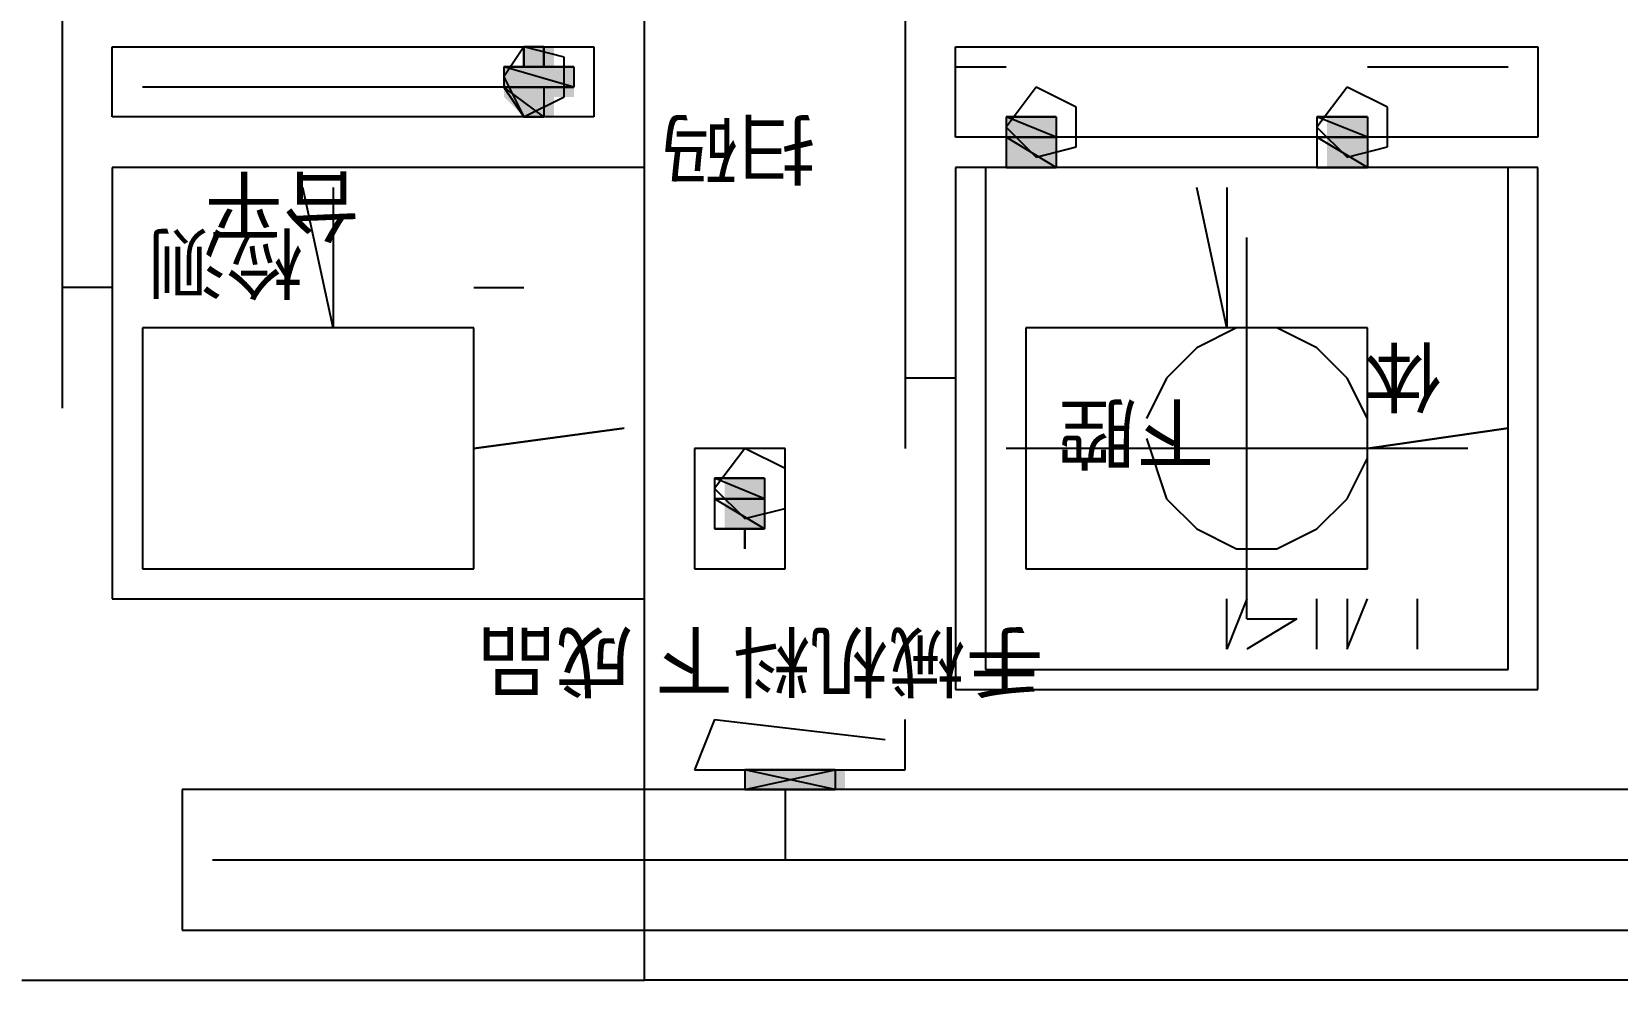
# Model space of a CAD drawing. Header units: millimetres. Extents: x 5 to 415, y 48 to 251.
# Drawn here: x 167.022 to 169.808, y 174.89 to 176.556 of the extents above; entities that cross this region are included whole.
import ezdxf

# ---------------------------------------------------------------- set-up
doc = ezdxf.new("R2010")
doc.units = ezdxf.units.MM
for name, color, linetype in [('H', 7, 'Continuous'), ('P', 7, 'Continuous'), ('T', 7, 'Continuous')]:
    doc.layers.add(name, color=color, linetype=linetype)

msp = doc.modelspace()

# ---------------------------------------------------------------- hatches: boundary and pattern name
at = {"layer": 'H', "linetype": 'Continuous'}
for points in [[(167.887, 176.495), (167.887, 176.53), (167.94, 176.53), (167.94, 176.495), (167.887, 176.495)], [(167.852, 176.442), (167.852, 176.495), (167.975, 176.495), (167.975, 176.442), (167.852, 176.442)], [(167.887, 176.407), (167.852, 176.442), (167.94, 176.442), (167.94, 176.407), (167.887, 176.407)], [(168.734, 176.371), (168.734, 176.407), (168.822, 176.407), (168.822, 176.371), (168.734, 176.371)], [(169.298, 176.371), (169.298, 176.407), (169.369, 176.407), (169.369, 176.371), (169.298, 176.371)], [(168.734, 176.318), (168.734, 176.371), (168.822, 176.371), (168.822, 176.318), (168.734, 176.318)], [(169.298, 176.318), (169.298, 176.371), (169.369, 176.371), (169.369, 176.318), (169.298, 176.318)], [(168.24, 175.719), (168.24, 175.772), (168.31, 175.772), (168.31, 175.719), (168.24, 175.719)], [(168.24, 175.683), (168.24, 175.719), (168.31, 175.719), (168.31, 175.683), (168.24, 175.683)], [(168.275, 175.225), (168.275, 175.26), (168.451, 175.26), (168.451, 175.225), (168.275, 175.225)]]:
    msp.add_hatch(color=256, dxfattribs=at).paths.add_polyline_path(points)

# ---------------------------------------------------------------- linework, layer by layer
at = {"layer": 'P'}
for points in [[(167.076, 178.1), (167.076, 175.895)], [(168.099, 174.89), (168.099, 178.012)], [(168.557, 177.641), (168.557, 175.824)], [(167.164, 176.407), (167.164, 176.53)], [(167.164, 176.53), (168.01, 176.53)], [(167.887, 176.53), (167.852, 176.477)], [(167.958, 176.512), (167.887, 176.53)], [(167.887, 176.495), (167.887, 176.53)], [(167.887, 176.53), (167.887, 176.495)], [(167.887, 176.53), (167.887, 176.53)], [(167.887, 176.53), (167.887, 176.53)], [(167.922, 176.53), (167.887, 176.53)], [(167.887, 176.53), (167.922, 176.53)], [(167.887, 176.53), (167.922, 176.53)], [(167.922, 176.53), (167.887, 176.53)], [(167.887, 176.53), (167.887, 176.53)], [(167.887, 176.53), (167.887, 176.53)], [(167.922, 176.53), (167.887, 176.53)], [(167.887, 176.53), (167.922, 176.53)], [(167.887, 176.53), (167.922, 176.53)], [(167.922, 176.53), (167.887, 176.53)], [(167.887, 176.53), (167.887, 176.53)], [(167.887, 176.53), (167.887, 176.53)], [(167.922, 176.495), (167.922, 176.53)], [(167.922, 176.53), (167.922, 176.495)], [(167.958, 176.442), (167.958, 176.512)], [(168.01, 176.53), (168.01, 176.407)], [(168.645, 176.371), (168.645, 176.53)], [(168.645, 176.53), (169.668, 176.53)], [(169.668, 176.53), (169.668, 176.371)], [(167.975, 176.459), (167.852, 176.495)], [(167.852, 176.495), (167.852, 176.459)], [(167.975, 176.459), (167.852, 176.495)], [(167.852, 176.495), (167.975, 176.495)], [(167.852, 176.495), (167.975, 176.495)], [(167.975, 176.495), (167.852, 176.495)], [(167.852, 176.495), (167.852, 176.495)], [(167.975, 176.495), (167.852, 176.495)], [(167.852, 176.495), (167.852, 176.495)], [(167.852, 176.495), (167.975, 176.495)], [(167.852, 176.495), (167.975, 176.495)], [(167.975, 176.495), (167.852, 176.495)], [(167.852, 176.495), (167.852, 176.495)], [(167.975, 176.495), (167.852, 176.495)], [(167.852, 176.495), (167.922, 176.495)], [(167.852, 176.495), (167.922, 176.495)], [(167.922, 176.495), (167.852, 176.495)], [(167.852, 176.495), (167.852, 176.495)], [(167.922, 176.495), (167.852, 176.495)], [(167.852, 176.495), (167.852, 176.495)], [(167.852, 176.495), (167.922, 176.495)], [(167.852, 176.495), (167.922, 176.495)], [(167.922, 176.495), (167.852, 176.495)], [(167.852, 176.495), (167.922, 176.495)], [(167.922, 176.495), (167.852, 176.495)], [(167.852, 176.495), (167.852, 176.495)], [(167.922, 176.495), (167.852, 176.495)], [(167.852, 176.495), (167.852, 176.495)], [(167.852, 176.495), (167.922, 176.495)], [(167.852, 176.495), (167.922, 176.495)], [(167.922, 176.495), (167.852, 176.495)], [(167.852, 176.495), (167.922, 176.495)], [(167.922, 176.495), (167.852, 176.495)], [(167.852, 176.495), (167.852, 176.495)], [(167.922, 176.495), (167.852, 176.495)], [(167.852, 176.495), (167.852, 176.495)], [(167.852, 176.495), (167.922, 176.495)], [(167.887, 176.495), (167.852, 176.495)], [(167.852, 176.495), (167.887, 176.495)], [(167.852, 176.477), (167.887, 176.407)], [(167.922, 176.495), (167.887, 176.495)], [(167.887, 176.495), (167.922, 176.495)], [(167.887, 176.495), (167.922, 176.495)], [(167.922, 176.495), (167.887, 176.495)], [(167.887, 176.495), (167.887, 176.495)], [(167.887, 176.495), (167.887, 176.495)], [(167.922, 176.495), (167.887, 176.495)], [(167.887, 176.495), (167.922, 176.495)], [(167.887, 176.495), (167.922, 176.495)], [(167.922, 176.495), (167.887, 176.495)], [(167.922, 176.495), (167.975, 176.495)], [(167.975, 176.495), (167.975, 176.459)], [(168.645, 176.495), (168.734, 176.495)], [(169.369, 176.495), (169.616, 176.495)], [(167.975, 176.459), (167.217, 176.459)], [(167.887, 176.407), (167.852, 176.459)], [(167.852, 176.459), (167.887, 176.407)], [(167.922, 176.407), (167.852, 176.459)], [(167.852, 176.459), (167.922, 176.459)], [(167.852, 176.459), (167.922, 176.459)], [(167.922, 176.459), (167.852, 176.459)], [(167.852, 176.459), (167.852, 176.459)], [(167.922, 176.459), (167.852, 176.459)], [(167.852, 176.459), (167.852, 176.459)], [(167.852, 176.459), (167.922, 176.459)], [(167.852, 176.459), (167.922, 176.459)], [(167.922, 176.459), (167.852, 176.459)], [(167.852, 176.459), (167.922, 176.459)], [(167.922, 176.459), (167.852, 176.459)], [(167.852, 176.459), (167.852, 176.459)], [(167.922, 176.459), (167.852, 176.459)], [(167.852, 176.459), (167.852, 176.459)], [(167.852, 176.459), (167.922, 176.459)], [(167.852, 176.459), (167.922, 176.459)], [(167.922, 176.459), (167.852, 176.459)], [(167.852, 176.459), (167.922, 176.459)], [(167.922, 176.459), (167.852, 176.459)], [(167.852, 176.459), (167.852, 176.459)], [(167.922, 176.459), (167.852, 176.459)], [(167.852, 176.459), (167.852, 176.459)], [(167.852, 176.459), (167.922, 176.459)], [(167.852, 176.459), (167.922, 176.459)], [(167.922, 176.459), (167.852, 176.459)], [(167.852, 176.459), (167.852, 176.459)], [(167.922, 176.459), (167.852, 176.459)], [(167.852, 176.459), (167.975, 176.459)], [(167.852, 176.459), (167.975, 176.459)], [(167.975, 176.459), (167.852, 176.459)], [(167.852, 176.459), (167.852, 176.459)], [(167.975, 176.459), (167.852, 176.459)], [(167.852, 176.459), (167.852, 176.459)], [(167.852, 176.459), (167.975, 176.459)], [(167.852, 176.459), (167.975, 176.459)], [(167.975, 176.459), (167.852, 176.459)], [(167.852, 176.459), (167.975, 176.459)], [(167.975, 176.459), (167.852, 176.459)], [(167.852, 176.459), (167.852, 176.459)], [(167.975, 176.459), (167.852, 176.459)], [(167.852, 176.459), (167.852, 176.459)], [(167.852, 176.459), (167.975, 176.459)], [(167.852, 176.459), (167.975, 176.459)], [(167.975, 176.459), (167.852, 176.459)], [(167.852, 176.459), (167.975, 176.459)], [(167.975, 176.459), (167.852, 176.459)], [(167.852, 176.459), (167.852, 176.459)], [(167.975, 176.459), (167.852, 176.459)], [(167.852, 176.459), (167.852, 176.459)], [(167.852, 176.459), (167.975, 176.459)], [(167.852, 176.459), (167.975, 176.459)], [(167.922, 176.459), (167.922, 176.407)], [(167.975, 176.459), (167.922, 176.459)], [(168.787, 176.459), (168.734, 176.389)], [(168.857, 176.424), (168.787, 176.459)], [(169.333, 176.459), (169.28, 176.389)], [(169.404, 176.424), (169.333, 176.459)], [(167.887, 176.407), (167.958, 176.442)], [(168.857, 176.354), (168.857, 176.424)], [(169.404, 176.354), (169.404, 176.424)], [(168.01, 176.407), (167.164, 176.407)], [(167.922, 176.407), (167.887, 176.407)], [(167.887, 176.407), (167.922, 176.407)], [(167.922, 176.407), (167.887, 176.407)], [(167.887, 176.407), (167.922, 176.407)], [(167.887, 176.407), (167.922, 176.407)], [(167.922, 176.407), (167.887, 176.407)], [(167.887, 176.407), (167.887, 176.407)], [(167.887, 176.407), (167.887, 176.407)], [(167.922, 176.407), (167.887, 176.407)], [(167.887, 176.407), (167.922, 176.407)], [(167.887, 176.407), (167.922, 176.407)], [(167.922, 176.407), (167.887, 176.407)], [(167.887, 176.407), (167.887, 176.407)], [(167.887, 176.407), (167.887, 176.407)], [(167.922, 176.407), (167.887, 176.407)], [(167.887, 176.407), (167.922, 176.407)], [(167.887, 176.407), (167.922, 176.407)], [(167.922, 176.407), (167.887, 176.407)], [(167.887, 176.407), (167.887, 176.407)], [(167.887, 176.407), (167.887, 176.407)], [(167.922, 176.407), (167.887, 176.407)], [(167.887, 176.407), (167.922, 176.407)], [(167.887, 176.407), (167.922, 176.407)], [(167.922, 176.407), (167.887, 176.407)], [(167.887, 176.407), (167.887, 176.407)], [(167.887, 176.407), (167.887, 176.407)], [(168.822, 176.371), (168.734, 176.407)], [(168.734, 176.407), (168.734, 176.371)], [(168.822, 176.371), (168.734, 176.407)], [(168.734, 176.407), (168.822, 176.407)], [(168.734, 176.407), (168.822, 176.407)], [(168.822, 176.407), (168.734, 176.407)], [(168.734, 176.407), (168.734, 176.407)], [(168.822, 176.407), (168.734, 176.407)], [(168.734, 176.407), (168.734, 176.407)], [(168.734, 176.407), (168.822, 176.407)], [(168.734, 176.407), (168.822, 176.407)], [(168.822, 176.407), (168.734, 176.407)], [(168.734, 176.407), (168.822, 176.407)], [(168.822, 176.407), (168.734, 176.407)], [(168.734, 176.407), (168.734, 176.407)], [(168.822, 176.407), (168.734, 176.407)], [(168.734, 176.407), (168.734, 176.407)], [(168.734, 176.407), (168.822, 176.407)], [(168.734, 176.407), (168.822, 176.407)], [(168.822, 176.407), (168.734, 176.407)], [(168.734, 176.407), (168.822, 176.407)], [(168.822, 176.407), (168.734, 176.407)], [(168.734, 176.407), (168.734, 176.407)], [(168.822, 176.407), (168.734, 176.407)], [(168.734, 176.407), (168.734, 176.407)], [(168.734, 176.407), (168.822, 176.407)], [(168.734, 176.407), (168.822, 176.407)], [(168.822, 176.407), (168.734, 176.407)], [(168.734, 176.407), (168.822, 176.407)], [(168.822, 176.407), (168.734, 176.407)], [(168.734, 176.407), (168.734, 176.407)], [(168.769, 176.407), (168.734, 176.407)], [(168.734, 176.407), (168.769, 176.407)], [(168.769, 176.407), (168.769, 176.407)], [(168.769, 176.407), (168.769, 176.407)], [(168.822, 176.407), (168.769, 176.407)], [(168.769, 176.407), (168.822, 176.407)], [(168.769, 176.407), (168.822, 176.407)], [(168.822, 176.407), (168.769, 176.407)], [(168.769, 176.407), (168.769, 176.407)], [(168.769, 176.407), (168.769, 176.407)], [(168.822, 176.407), (168.769, 176.407)], [(168.769, 176.407), (168.822, 176.407)], [(168.769, 176.407), (168.822, 176.407)], [(168.822, 176.407), (168.769, 176.407)], [(168.769, 176.407), (168.769, 176.407)], [(168.769, 176.407), (168.769, 176.407)], [(168.822, 176.407), (168.769, 176.407)], [(168.769, 176.407), (168.822, 176.407)], [(168.769, 176.407), (168.822, 176.407)], [(168.822, 176.407), (168.769, 176.407)], [(168.769, 176.407), (168.769, 176.407)], [(168.769, 176.407), (168.769, 176.407)], [(168.769, 176.407), (168.769, 176.407)], [(168.769, 176.407), (168.769, 176.407)], [(168.769, 176.407), (168.769, 176.407)], [(168.769, 176.407), (168.769, 176.407)], [(168.822, 176.407), (168.822, 176.371)], [(169.369, 176.371), (169.28, 176.407)], [(169.28, 176.407), (169.28, 176.371)], [(169.369, 176.371), (169.28, 176.407)], [(169.28, 176.407), (169.369, 176.407)], [(169.28, 176.407), (169.369, 176.407)], [(169.369, 176.407), (169.28, 176.407)], [(169.28, 176.407), (169.28, 176.407)], [(169.369, 176.407), (169.28, 176.407)], [(169.28, 176.407), (169.28, 176.407)], [(169.28, 176.407), (169.369, 176.407)], [(169.28, 176.407), (169.369, 176.407)], [(169.369, 176.407), (169.28, 176.407)], [(169.28, 176.407), (169.369, 176.407)], [(169.369, 176.407), (169.28, 176.407)], [(169.28, 176.407), (169.28, 176.407)], [(169.369, 176.407), (169.28, 176.407)], [(169.28, 176.407), (169.28, 176.407)], [(169.28, 176.407), (169.369, 176.407)], [(169.28, 176.407), (169.369, 176.407)], [(169.369, 176.407), (169.28, 176.407)], [(169.28, 176.407), (169.369, 176.407)], [(169.369, 176.407), (169.28, 176.407)], [(169.28, 176.407), (169.28, 176.407)], [(169.369, 176.407), (169.28, 176.407)], [(169.28, 176.407), (169.28, 176.407)], [(169.28, 176.407), (169.369, 176.407)], [(169.28, 176.407), (169.369, 176.407)], [(169.369, 176.407), (169.28, 176.407)], [(169.28, 176.407), (169.369, 176.407)], [(169.369, 176.407), (169.28, 176.407)], [(169.28, 176.407), (169.28, 176.407)], [(169.369, 176.407), (169.28, 176.407)], [(169.28, 176.407), (169.28, 176.407)], [(169.28, 176.407), (169.369, 176.407)], [(169.28, 176.407), (169.369, 176.407)], [(169.369, 176.407), (169.28, 176.407)], [(169.28, 176.407), (169.369, 176.407)], [(169.369, 176.407), (169.28, 176.407)], [(169.28, 176.407), (169.28, 176.407)], [(169.369, 176.407), (169.28, 176.407)], [(169.28, 176.407), (169.28, 176.407)], [(169.28, 176.407), (169.369, 176.407)], [(169.28, 176.407), (169.369, 176.407)], [(169.369, 176.407), (169.28, 176.407)], [(169.28, 176.407), (169.28, 176.407)], [(169.369, 176.407), (169.28, 176.407)], [(169.28, 176.407), (169.333, 176.407)], [(169.333, 176.407), (169.28, 176.407)], [(169.28, 176.407), (169.333, 176.407)], [(169.333, 176.407), (169.369, 176.407)], [(169.333, 176.407), (169.333, 176.407)], [(169.333, 176.407), (169.333, 176.407)], [(169.333, 176.407), (169.333, 176.407)], [(169.333, 176.407), (169.333, 176.407)], [(169.333, 176.407), (169.333, 176.407)], [(169.333, 176.407), (169.333, 176.407)], [(169.333, 176.407), (169.333, 176.407)], [(169.333, 176.407), (169.333, 176.407)], [(169.333, 176.407), (169.333, 176.407)], [(169.333, 176.407), (169.333, 176.407)], [(169.333, 176.407), (169.333, 176.407)], [(169.333, 176.407), (169.333, 176.407)], [(169.369, 176.407), (169.369, 176.371)], [(169.668, 176.371), (168.645, 176.371)], [(168.734, 176.389), (168.787, 176.336)], [(168.822, 176.318), (168.734, 176.371)], [(168.734, 176.371), (168.734, 176.318)], [(168.822, 176.318), (168.734, 176.371)], [(168.734, 176.371), (168.822, 176.371)], [(168.734, 176.371), (168.822, 176.371)], [(168.822, 176.371), (168.734, 176.371)], [(168.734, 176.371), (168.734, 176.371)], [(168.822, 176.371), (168.734, 176.371)], [(168.734, 176.371), (168.734, 176.371)], [(168.734, 176.371), (168.822, 176.371)], [(168.734, 176.371), (168.822, 176.371)], [(168.822, 176.371), (168.734, 176.371)], [(168.734, 176.371), (168.822, 176.371)], [(168.822, 176.371), (168.734, 176.371)], [(168.734, 176.371), (168.734, 176.371)], [(168.822, 176.371), (168.734, 176.371)], [(168.734, 176.371), (168.734, 176.371)], [(168.734, 176.371), (168.822, 176.371)], [(168.734, 176.371), (168.822, 176.371)], [(168.822, 176.371), (168.734, 176.371)], [(168.734, 176.371), (168.822, 176.371)], [(168.822, 176.371), (168.734, 176.371)], [(168.734, 176.371), (168.734, 176.371)], [(168.822, 176.371), (168.734, 176.371)], [(168.734, 176.371), (168.734, 176.371)], [(168.734, 176.371), (168.822, 176.371)], [(168.734, 176.371), (168.822, 176.371)], [(168.822, 176.371), (168.734, 176.371)], [(168.734, 176.371), (168.822, 176.371)], [(168.822, 176.371), (168.734, 176.371)], [(168.734, 176.371), (168.734, 176.371)], [(168.822, 176.371), (168.734, 176.371)], [(168.734, 176.371), (168.734, 176.371)], [(168.734, 176.371), (168.822, 176.371)], [(168.734, 176.371), (168.822, 176.371)], [(168.822, 176.371), (168.734, 176.371)], [(168.734, 176.371), (168.822, 176.371)], [(168.822, 176.371), (168.734, 176.371)], [(168.734, 176.371), (168.734, 176.371)], [(168.822, 176.371), (168.734, 176.371)], [(168.734, 176.371), (168.734, 176.371)], [(168.734, 176.371), (168.822, 176.371)], [(168.734, 176.371), (168.822, 176.371)], [(168.822, 176.371), (168.734, 176.371)], [(168.734, 176.371), (168.822, 176.371)], [(168.822, 176.371), (168.734, 176.371)], [(168.734, 176.371), (168.734, 176.371)], [(168.734, 176.371), (168.822, 176.371)], [(168.822, 176.371), (168.822, 176.318)], [(169.28, 176.389), (169.333, 176.336)], [(169.369, 176.318), (169.28, 176.371)], [(169.28, 176.371), (169.28, 176.318)], [(169.369, 176.318), (169.28, 176.371)], [(169.28, 176.371), (169.369, 176.371)], [(169.28, 176.371), (169.369, 176.371)], [(169.369, 176.371), (169.28, 176.371)], [(169.28, 176.371), (169.28, 176.371)], [(169.369, 176.371), (169.28, 176.371)], [(169.28, 176.371), (169.28, 176.371)], [(169.28, 176.371), (169.369, 176.371)], [(169.28, 176.371), (169.369, 176.371)], [(169.369, 176.371), (169.28, 176.371)], [(169.28, 176.371), (169.369, 176.371)], [(169.369, 176.371), (169.28, 176.371)], [(169.28, 176.371), (169.28, 176.371)], [(169.369, 176.371), (169.28, 176.371)], [(169.28, 176.371), (169.28, 176.371)], [(169.28, 176.371), (169.369, 176.371)], [(169.28, 176.371), (169.369, 176.371)], [(169.369, 176.371), (169.28, 176.371)], [(169.28, 176.371), (169.369, 176.371)], [(169.369, 176.371), (169.28, 176.371)], [(169.28, 176.371), (169.28, 176.371)], [(169.369, 176.371), (169.28, 176.371)], [(169.28, 176.371), (169.28, 176.371)], [(169.28, 176.371), (169.369, 176.371)], [(169.28, 176.371), (169.369, 176.371)], [(169.369, 176.371), (169.28, 176.371)], [(169.28, 176.371), (169.369, 176.371)], [(169.369, 176.371), (169.28, 176.371)], [(169.28, 176.371), (169.28, 176.371)], [(169.369, 176.371), (169.28, 176.371)], [(169.28, 176.371), (169.28, 176.371)], [(169.28, 176.371), (169.369, 176.371)], [(169.28, 176.371), (169.369, 176.371)], [(169.369, 176.371), (169.28, 176.371)], [(169.28, 176.371), (169.369, 176.371)], [(169.369, 176.371), (169.28, 176.371)], [(169.28, 176.371), (169.28, 176.371)], [(169.369, 176.371), (169.28, 176.371)], [(169.28, 176.371), (169.28, 176.371)], [(169.28, 176.371), (169.369, 176.371)], [(169.28, 176.371), (169.369, 176.371)], [(169.369, 176.371), (169.28, 176.371)], [(169.28, 176.371), (169.369, 176.371)], [(169.369, 176.371), (169.28, 176.371)], [(169.28, 176.371), (169.28, 176.371)], [(169.28, 176.371), (169.369, 176.371)], [(169.369, 176.371), (169.369, 176.318)], [(168.787, 176.336), (168.857, 176.354)], [(169.333, 176.336), (169.404, 176.354)], [(168.099, 176.318), (167.164, 176.318)], [(167.164, 176.318), (167.164, 175.56)], [(168.099, 175.56), (168.099, 176.318)], [(169.668, 176.318), (168.645, 176.318)], [(168.645, 176.318), (168.645, 175.401)], [(169.616, 176.318), (168.698, 176.318)], [(168.698, 176.318), (168.698, 175.436)], [(168.734, 176.318), (168.822, 176.318)], [(168.822, 176.318), (168.734, 176.318)], [(168.734, 176.318), (168.822, 176.318)], [(168.822, 176.318), (168.734, 176.318)], [(168.734, 176.318), (168.734, 176.318)], [(168.822, 176.318), (168.734, 176.318)], [(168.734, 176.318), (168.734, 176.318)], [(168.734, 176.318), (168.822, 176.318)], [(168.734, 176.318), (168.822, 176.318)], [(168.822, 176.318), (168.734, 176.318)], [(168.734, 176.318), (168.822, 176.318)], [(168.822, 176.318), (168.734, 176.318)], [(168.734, 176.318), (168.734, 176.318)], [(168.822, 176.318), (168.734, 176.318)], [(168.734, 176.318), (168.734, 176.318)], [(168.734, 176.318), (168.822, 176.318)], [(168.734, 176.318), (168.822, 176.318)], [(168.822, 176.318), (168.734, 176.318)], [(168.734, 176.318), (168.822, 176.318)], [(168.769, 176.318), (168.734, 176.318)], [(168.734, 176.318), (168.822, 176.318)], [(168.769, 176.318), (168.769, 176.318)], [(168.769, 176.318), (168.769, 176.318)], [(168.769, 176.318), (168.769, 176.318)], [(168.769, 176.318), (168.769, 176.318)], [(168.769, 176.318), (168.769, 176.318)], [(168.769, 176.318), (168.769, 176.318)], [(168.769, 176.318), (168.822, 176.318)], [(168.822, 176.318), (168.769, 176.318)], [(168.822, 176.318), (168.769, 176.318)], [(168.769, 176.318), (168.822, 176.318)], [(168.769, 176.318), (168.769, 176.318)], [(168.769, 176.318), (168.769, 176.318)], [(168.769, 176.318), (168.822, 176.318)], [(168.822, 176.318), (168.769, 176.318)], [(168.769, 176.318), (168.769, 176.318)], [(168.769, 176.318), (168.769, 176.318)], [(168.822, 176.318), (168.769, 176.318)], [(168.769, 176.318), (168.822, 176.318)], [(168.769, 176.318), (168.822, 176.318)], [(168.822, 176.318), (168.769, 176.318)], [(168.769, 176.318), (168.769, 176.318)], [(168.769, 176.318), (168.769, 176.318)], [(168.822, 176.318), (168.769, 176.318)], [(169.369, 176.318), (169.28, 176.318)], [(169.28, 176.318), (169.369, 176.318)], [(169.333, 176.318), (169.28, 176.318)], [(169.28, 176.318), (169.333, 176.318)], [(169.28, 176.318), (169.333, 176.318)], [(169.333, 176.318), (169.28, 176.318)], [(169.28, 176.318), (169.28, 176.318)], [(169.28, 176.318), (169.28, 176.318)], [(169.333, 176.318), (169.28, 176.318)], [(169.28, 176.318), (169.333, 176.318)], [(169.28, 176.318), (169.333, 176.318)], [(169.333, 176.318), (169.28, 176.318)], [(169.369, 176.318), (169.28, 176.318)], [(169.28, 176.318), (169.28, 176.318)], [(169.28, 176.318), (169.369, 176.318)], [(169.28, 176.318), (169.369, 176.318)], [(169.369, 176.318), (169.28, 176.318)], [(169.28, 176.318), (169.369, 176.318)], [(169.369, 176.318), (169.28, 176.318)], [(169.28, 176.318), (169.28, 176.318)], [(169.369, 176.318), (169.28, 176.318)], [(169.28, 176.318), (169.28, 176.318)], [(169.28, 176.318), (169.369, 176.318)], [(169.28, 176.318), (169.369, 176.318)], [(169.369, 176.318), (169.28, 176.318)], [(169.28, 176.318), (169.369, 176.318)], [(169.369, 176.318), (169.28, 176.318)], [(169.28, 176.318), (169.28, 176.318)], [(169.369, 176.318), (169.28, 176.318)], [(169.28, 176.318), (169.28, 176.318)], [(169.28, 176.318), (169.369, 176.318)], [(169.28, 176.318), (169.369, 176.318)], [(169.369, 176.318), (169.28, 176.318)], [(169.28, 176.318), (169.369, 176.318)], [(169.369, 176.318), (169.28, 176.318)], [(169.28, 176.318), (169.28, 176.318)], [(169.369, 176.318), (169.28, 176.318)], [(169.28, 176.318), (169.28, 176.318)], [(169.28, 176.318), (169.369, 176.318)], [(169.28, 176.318), (169.369, 176.318)], [(169.333, 176.318), (169.333, 176.318)], [(169.333, 176.318), (169.333, 176.318)], [(169.333, 176.318), (169.333, 176.318)], [(169.333, 176.318), (169.333, 176.318)], [(169.333, 176.318), (169.333, 176.318)], [(169.333, 176.318), (169.333, 176.318)], [(169.616, 175.436), (169.616, 176.318)], [(169.668, 175.401), (169.668, 176.318)], [(167.552, 176.036), (167.499, 176.283)], [(167.552, 176.283), (167.552, 176.036)], [(169.122, 176.036), (169.069, 176.283)], [(169.122, 176.283), (169.122, 176.036)], [(169.157, 175.525), (169.157, 176.195)], [(167.164, 176.107), (167.076, 176.107)], [(167.799, 176.107), (167.887, 176.107)], [(167.799, 176.036), (167.217, 176.036)], [(167.217, 176.036), (167.217, 175.613)], [(167.799, 175.613), (167.799, 176.036)], [(169.369, 176.036), (168.769, 176.036)], [(168.769, 176.036), (168.769, 175.613)], [(169.139, 176.036), (169.069, 176.001)], [(169.21, 176.036), (169.139, 176.036)], [(169.28, 176.001), (169.21, 176.036)], [(169.369, 175.613), (169.369, 176.036)], [(169.069, 176.001), (169.016, 175.948)], [(169.333, 175.948), (169.28, 176.001)], [(168.645, 175.948), (168.557, 175.948)], [(169.016, 175.948), (168.981, 175.877)], [(169.369, 175.877), (169.333, 175.948)], [(169.369, 175.807), (169.369, 175.877)], [(168.063, 175.86), (167.799, 175.824)], [(167.799, 175.824), (168.063, 175.86)], [(168.981, 175.842), (169.016, 175.736)], [(169.616, 175.86), (169.369, 175.824)], [(169.369, 175.824), (169.616, 175.86)], [(168.187, 175.824), (168.187, 175.613)], [(168.346, 175.824), (168.187, 175.824)], [(168.275, 175.824), (168.222, 175.754)], [(168.346, 175.789), (168.275, 175.824)], [(168.346, 175.613), (168.346, 175.824)], [(169.545, 175.824), (168.734, 175.824)], [(168.346, 175.719), (168.346, 175.789)], [(169.333, 175.736), (169.369, 175.807)], [(168.31, 175.736), (168.222, 175.772)], [(168.222, 175.772), (168.222, 175.736)], [(168.31, 175.736), (168.222, 175.772)], [(168.222, 175.772), (168.31, 175.772)], [(168.222, 175.772), (168.31, 175.772)], [(168.31, 175.772), (168.222, 175.772)], [(168.222, 175.772), (168.222, 175.772)], [(168.31, 175.772), (168.222, 175.772)], [(168.222, 175.772), (168.222, 175.772)], [(168.222, 175.772), (168.31, 175.772)], [(168.222, 175.772), (168.31, 175.772)], [(168.31, 175.772), (168.222, 175.772)], [(168.222, 175.772), (168.31, 175.772)], [(168.31, 175.772), (168.222, 175.772)], [(168.222, 175.772), (168.222, 175.772)], [(168.275, 175.772), (168.222, 175.772)], [(168.222, 175.772), (168.275, 175.772)], [(168.222, 175.754), (168.275, 175.701)], [(168.275, 175.772), (168.275, 175.772)], [(168.275, 175.772), (168.275, 175.772)], [(168.275, 175.772), (168.275, 175.772)], [(168.275, 175.772), (168.275, 175.772)], [(168.275, 175.772), (168.275, 175.772)], [(168.275, 175.772), (168.275, 175.772)], [(168.275, 175.772), (168.275, 175.772)], [(168.275, 175.772), (168.275, 175.772)], [(168.275, 175.772), (168.275, 175.772)], [(168.275, 175.772), (168.275, 175.772)], [(168.275, 175.772), (168.275, 175.772)], [(168.275, 175.772), (168.275, 175.772)], [(168.275, 175.772), (168.275, 175.772)], [(168.275, 175.772), (168.275, 175.772)], [(168.275, 175.772), (168.31, 175.772)], [(168.31, 175.772), (168.275, 175.772)], [(168.31, 175.772), (168.31, 175.736)], [(168.31, 175.683), (168.222, 175.736)], [(168.222, 175.736), (168.222, 175.683)], [(168.31, 175.683), (168.222, 175.736)], [(168.222, 175.736), (168.31, 175.736)], [(168.222, 175.736), (168.31, 175.736)], [(168.31, 175.736), (168.222, 175.736)], [(168.222, 175.736), (168.222, 175.736)], [(168.31, 175.736), (168.222, 175.736)], [(168.222, 175.736), (168.222, 175.736)], [(168.222, 175.736), (168.31, 175.736)], [(168.222, 175.736), (168.31, 175.736)], [(168.31, 175.736), (168.222, 175.736)], [(168.222, 175.736), (168.31, 175.736)], [(168.31, 175.736), (168.222, 175.736)], [(168.222, 175.736), (168.222, 175.736)], [(168.31, 175.736), (168.222, 175.736)], [(168.222, 175.736), (168.222, 175.736)], [(168.222, 175.736), (168.31, 175.736)], [(168.222, 175.736), (168.31, 175.736)], [(168.31, 175.736), (168.222, 175.736)], [(168.222, 175.736), (168.31, 175.736)], [(168.31, 175.736), (168.222, 175.736)], [(168.222, 175.736), (168.222, 175.736)], [(168.31, 175.736), (168.222, 175.736)], [(168.222, 175.736), (168.222, 175.736)], [(168.222, 175.736), (168.31, 175.736)], [(168.222, 175.736), (168.31, 175.736)], [(168.31, 175.736), (168.222, 175.736)], [(168.222, 175.736), (168.31, 175.736)], [(168.31, 175.736), (168.222, 175.736)], [(168.222, 175.736), (168.222, 175.736)], [(168.31, 175.736), (168.222, 175.736)], [(168.222, 175.736), (168.222, 175.736)], [(168.222, 175.736), (168.31, 175.736)], [(168.222, 175.736), (168.31, 175.736)], [(168.31, 175.736), (168.222, 175.736)], [(168.222, 175.736), (168.31, 175.736)], [(168.31, 175.736), (168.222, 175.736)], [(168.222, 175.736), (168.222, 175.736)], [(168.31, 175.736), (168.222, 175.736)], [(168.222, 175.736), (168.222, 175.736)], [(168.222, 175.736), (168.31, 175.736)], [(168.222, 175.736), (168.31, 175.736)], [(168.31, 175.736), (168.222, 175.736)], [(168.222, 175.736), (168.31, 175.736)], [(168.31, 175.736), (168.222, 175.736)], [(168.222, 175.736), (168.222, 175.736)], [(168.31, 175.736), (168.222, 175.736)], [(168.222, 175.736), (168.222, 175.736)], [(168.222, 175.736), (168.31, 175.736)], [(168.222, 175.736), (168.31, 175.736)], [(168.31, 175.736), (168.222, 175.736)], [(168.222, 175.736), (168.31, 175.736)], [(168.31, 175.736), (168.31, 175.683)], [(169.016, 175.736), (169.069, 175.683)], [(169.28, 175.683), (169.333, 175.736)], [(168.275, 175.701), (168.346, 175.719)], [(168.222, 175.683), (168.222, 175.683)], [(168.222, 175.683), (168.222, 175.683)], [(168.222, 175.683), (168.31, 175.683)], [(168.31, 175.683), (168.222, 175.683)], [(168.222, 175.683), (168.222, 175.683)], [(168.31, 175.683), (168.222, 175.683)], [(168.222, 175.683), (168.222, 175.683)], [(168.222, 175.683), (168.31, 175.683)], [(168.222, 175.683), (168.31, 175.683)], [(168.31, 175.683), (168.222, 175.683)], [(168.222, 175.683), (168.31, 175.683)], [(168.31, 175.683), (168.222, 175.683)], [(168.222, 175.683), (168.222, 175.683)], [(168.31, 175.683), (168.222, 175.683)], [(168.222, 175.683), (168.222, 175.683)], [(168.222, 175.683), (168.31, 175.683)], [(168.222, 175.683), (168.31, 175.683)], [(168.31, 175.683), (168.222, 175.683)], [(168.222, 175.683), (168.31, 175.683)], [(168.31, 175.683), (168.222, 175.683)], [(168.222, 175.683), (168.222, 175.683)], [(168.31, 175.683), (168.222, 175.683)], [(168.222, 175.683), (168.222, 175.683)], [(168.222, 175.683), (168.31, 175.683)], [(168.222, 175.683), (168.31, 175.683)], [(168.31, 175.683), (168.222, 175.683)], [(168.222, 175.683), (168.31, 175.683)], [(168.31, 175.683), (168.222, 175.683)], [(168.222, 175.683), (168.222, 175.683)], [(168.31, 175.683), (168.222, 175.683)], [(168.222, 175.683), (168.222, 175.683)], [(168.222, 175.683), (168.31, 175.683)], [(168.222, 175.683), (168.31, 175.683)], [(168.31, 175.683), (168.222, 175.683)], [(168.222, 175.683), (168.31, 175.683)], [(168.31, 175.683), (168.222, 175.683)], [(168.222, 175.683), (168.222, 175.683)], [(168.31, 175.683), (168.222, 175.683)], [(168.222, 175.683), (168.222, 175.683)], [(168.222, 175.683), (168.31, 175.683)], [(168.222, 175.683), (168.31, 175.683)], [(168.31, 175.683), (168.222, 175.683)], [(168.222, 175.683), (168.31, 175.683)], [(168.31, 175.683), (168.222, 175.683)], [(168.222, 175.683), (168.222, 175.683)], [(168.31, 175.683), (168.222, 175.683)], [(168.222, 175.683), (168.222, 175.683)], [(168.222, 175.683), (168.31, 175.683)], [(168.222, 175.683), (168.31, 175.683)], [(168.31, 175.683), (168.222, 175.683)], [(168.222, 175.683), (168.31, 175.683)], [(168.275, 175.648), (168.275, 175.683)], [(168.275, 175.683), (168.275, 175.648)], [(168.275, 175.683), (168.275, 175.648)], [(168.275, 175.648), (168.275, 175.683)], [(168.275, 175.683), (168.275, 175.683)], [(168.275, 175.683), (168.275, 175.683)], [(168.275, 175.683), (168.275, 175.683)], [(168.275, 175.683), (168.275, 175.683)], [(168.275, 175.683), (168.31, 175.683)], [(168.31, 175.683), (168.275, 175.683)], [(169.069, 175.683), (169.139, 175.648)], [(169.21, 175.648), (169.28, 175.683)], [(168.275, 175.648), (168.275, 175.648)], [(168.275, 175.648), (168.275, 175.648)], [(168.275, 175.648), (168.275, 175.648)], [(168.275, 175.648), (168.275, 175.648)], [(168.275, 175.648), (168.275, 175.648)], [(168.275, 175.648), (168.275, 175.648)], [(169.139, 175.648), (169.21, 175.648)], [(167.217, 175.613), (167.799, 175.613)], [(168.187, 175.613), (168.346, 175.613)], [(168.769, 175.613), (169.369, 175.613)], [(167.164, 175.56), (168.099, 175.56)], [(169.157, 175.56), (169.122, 175.472)], [(169.122, 175.472), (169.122, 175.56)], [(169.28, 175.472), (169.28, 175.56)], [(169.333, 175.472), (169.369, 175.56)], [(169.333, 175.56), (169.333, 175.472)], [(169.457, 175.472), (169.457, 175.56)], [(169.157, 175.525), (169.245, 175.525)], [(169.245, 175.525), (169.157, 175.472)], [(168.698, 175.436), (169.616, 175.436)], [(168.645, 175.401), (169.668, 175.401)], [(168.222, 175.348), (168.187, 175.26)], [(168.222, 175.348), (168.522, 175.313)], [(168.557, 175.26), (168.557, 175.348)], [(168.187, 175.26), (168.557, 175.26)], [(168.434, 175.225), (168.275, 175.26)], [(168.275, 175.26), (168.275, 175.225)], [(168.434, 175.225), (168.275, 175.26)], [(168.275, 175.26), (168.434, 175.26)], [(168.275, 175.225), (168.434, 175.26)], [(168.434, 175.26), (168.275, 175.26)], [(168.434, 175.26), (168.434, 175.225)], [(173.902, 175.225), (167.287, 175.225)], [(167.287, 175.225), (167.287, 174.978)], [(168.275, 175.225), (168.434, 175.225)], [(168.434, 175.225), (168.275, 175.225)], [(168.346, 175.225), (168.346, 175.101)], [(173.725, 175.101), (167.34, 175.101)], [(167.287, 174.978), (173.902, 174.978)], [(167.005, 174.89), (168.099, 174.89)], [(173.267, 174.89), (168.099, 174.89)]]:
    msp.add_lwpolyline(points, dxfattribs=at)

# ---------------------------------------------------------------- texts
at = {"layer": 'T', "char_height": 0.1, "attachment_point": 1, "rotation": 180}
for s, insert in [('{\\fArial|b0|i0|c0|p18;扫码}', (168.4, 176.3)), ('{\\fArial|b0|i0|c0|p18;台平}', (167.6, 176.2)), ('{\\fArial|b0|i0|c0|p18;检测}', (167.5, 176.1)), ('{\\fArial|b0|i0|c0|p18;体}', (169.5, 175.9)), ('{\\fArial|b0|i0|c0|p18;下腔}', (169.1, 175.8)), ('{\\fArial|b0|i0|c0|p18;手械机料下 成品}', (168.8, 175.4))]:
    msp.add_mtext(s, dxfattribs=dict(at, insert=insert))

doc.saveas('drawing.dxf')
